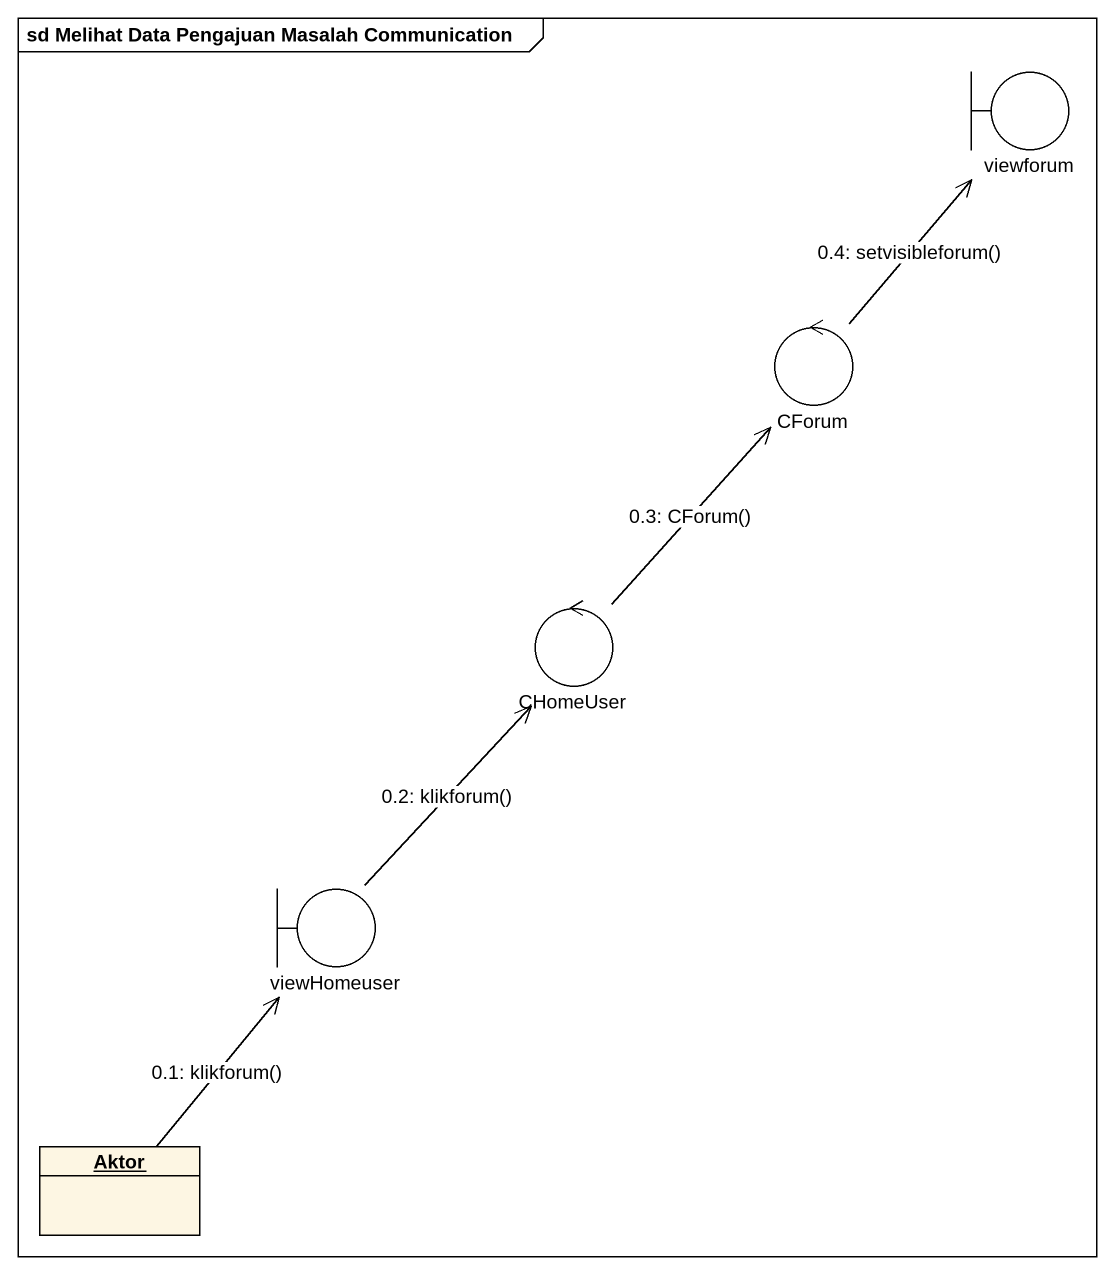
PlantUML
@startuml
mainframe sd Melihat Data Pengajuan Masalah Communication
allowmixing
hide circle
hide empty members
boundary viewforum
control CForum
control CHomeUser
boundary viewHomeuser
object Aktor
Aktor -up-> viewHomeuser : 0.1: klikforum()
viewHomeuser -up-> CHomeUser : 0.2: klikforum()
CHomeUser -up-> CForum : 0.3: CForum()
CForum -up-> viewforum : 0.4: setvisibleforum()
@enduml
